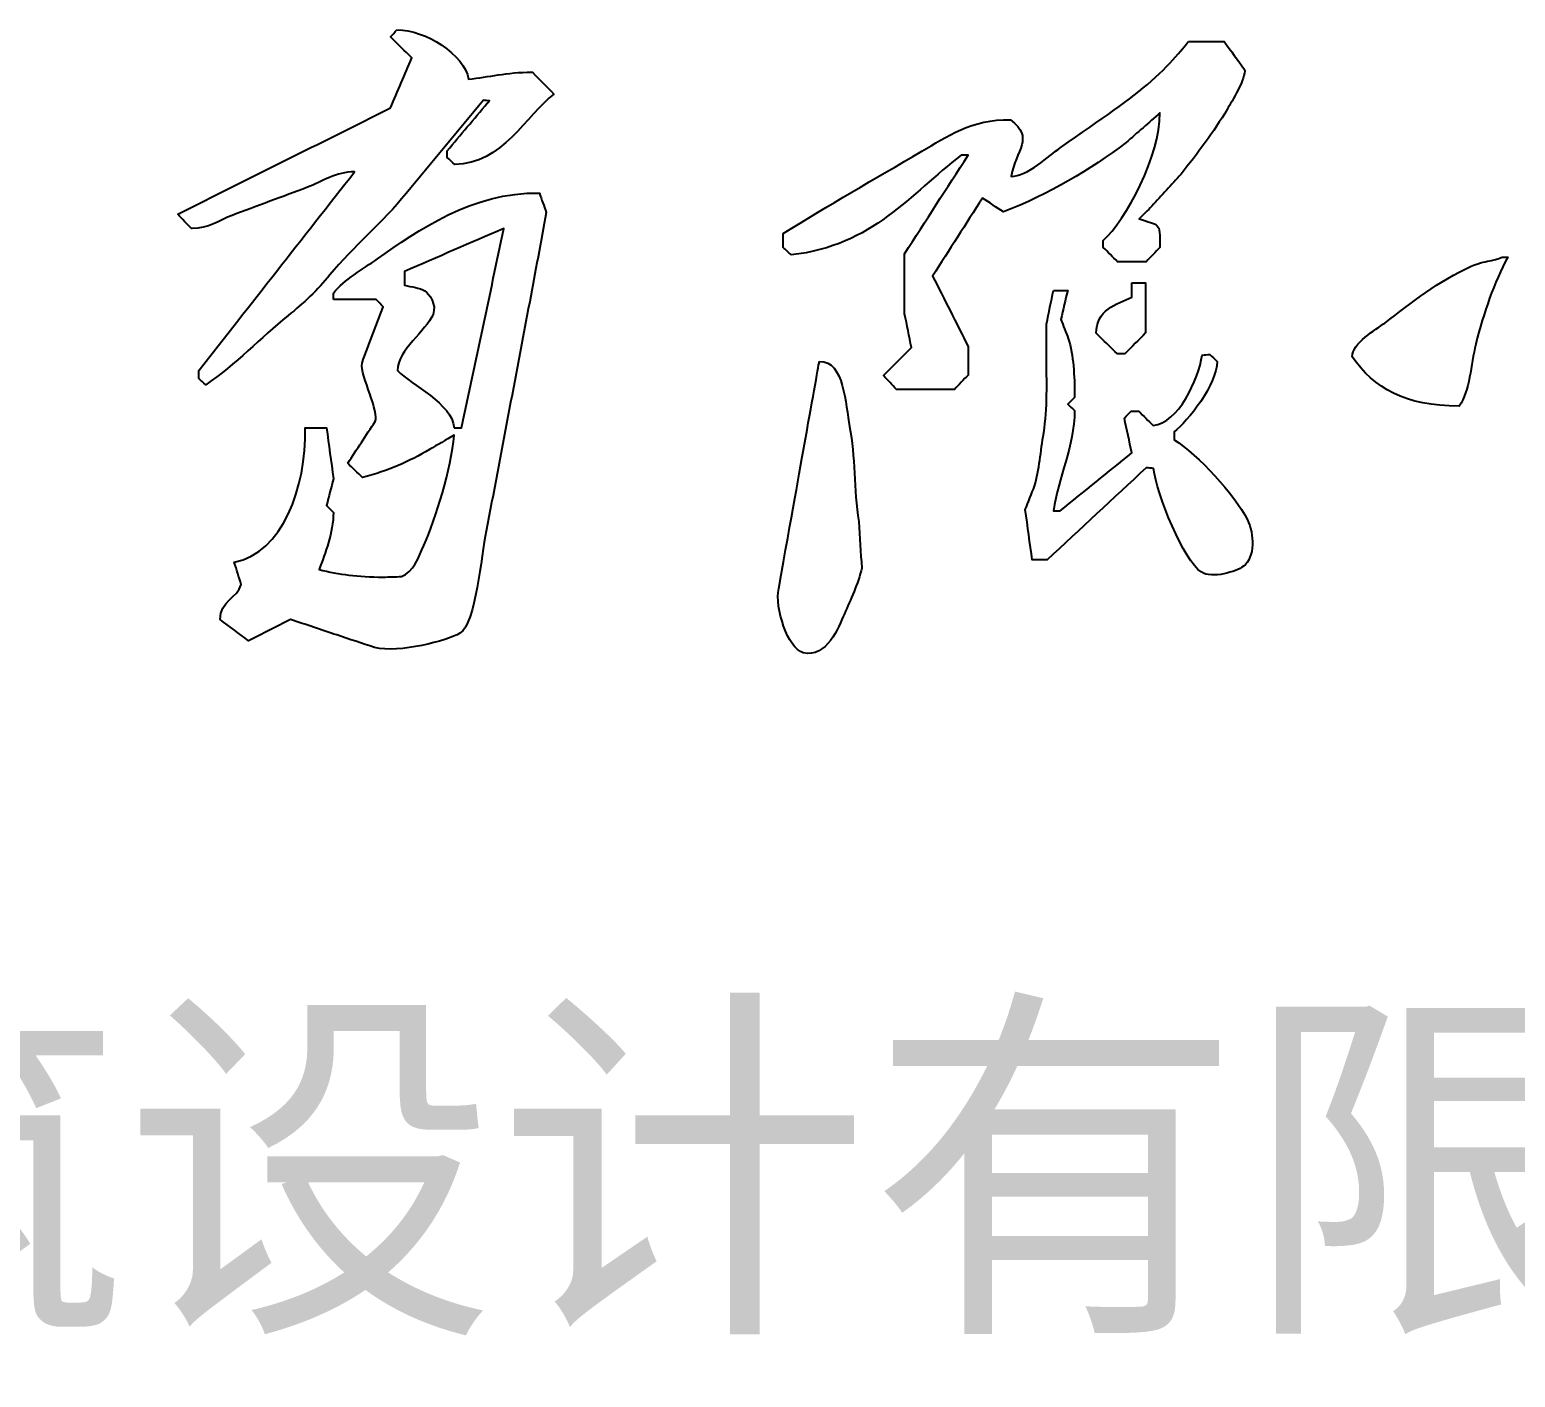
# Model space of a CAD drawing. Extents: x 14207793 to 14719554, y -1675802 to -1228715.
# Drawn here: x 14576652 to 14578012, y -1553730 to -1552496 of the extents above; entities that cross this region are included whole.
import ezdxf

# ---------------------------------------------------------------- set-up
doc = ezdxf.new("R2010")
doc.units = 0
doc.header["$LTSCALE"] = 500
doc.header["$MEASUREMENT"] = 0
doc.layers.add('LAYER7', color=251, linetype='CONTINUOUS')
doc.layers.add('PUB_TITLE', color=4, linetype='CONTINUOUS')
doc.styles.add('宋体', font='SimSun.ttf')

# ---------------------------------------------------------------- blocks, each defined once
blk = doc.blocks.new('ming3')
at = {"layer": 'PUB_TITLE'}
for points, knots in [([(5034907.4, -765424.4), (5034905.5, -765426.5), (5034903.6, -765428.6), (5034901.7, -765430.7), (5034908.1, -765437.1), (5034914.6, -765443.6), (5034921.1, -765450.1), (5034914.6, -765465.3), (5034908.1, -765480.5), (5034901.7, -765495.7), (5034836.7, -765528.1), (5034771.7, -765560.6), (5034706.8, -765593.1), (5034710.9, -765597.5), (5034715.1, -765601.9), (5034719.3, -765606.2), (5034719.5, -765606.2), (5034719.7, -765606.2), (5034719.9, -765606.2), (5034734.1, -765606.6), (5034745.7, -765598.5), (5034756.5, -765594.2), (5034779.6, -765585.6), (5034802.7, -765577), (5034825.7, -765568.5), (5034838.7, -765563.3), (5034851.9, -765554.3), (5034868.7, -765554.3), (5034821.2, -765614.9), (5034773.6, -765675.6), (5034726.1, -765736.2), (5034726.1, -765738.6), (5034726.1, -765741.1), (5034726.1, -765743.5), (5034728.2, -765745.4), (5034730.3, -765747.4), (5034732.4, -765749.3), (5034760, -765730.5), (5034782.4, -765706.4), (5034807.9, -765685.9), (5034821.3, -765675), (5034835.3, -765662.1), (5034846.1, -765648.7), (5034866.9, -765623), (5034894.8, -765600.5), (5034915.8, -765574.3), (5034939.4, -765545.8), (5034963, -765517.3), (5034986.6, -765488.8), (5034988.5, -765489), (5034990.4, -765489.2), (5034992.3, -765489.4), (5034991.6, -765490.1), (5034990.9, -765490.8), (5034990.2, -765491.5), (5034978, -765506), (5034965.8, -765520.5), (5034953.6, -765535), (5034953.6, -765537), (5034953.6, -765539.1), (5034953.6, -765541.2), (5034955.8, -765543.3), (5034958.1, -765545.4), (5034960.4, -765547.5), (5035002.9, -765547.8), (5035026.7, -765502.2), (5035051, -765483.1), (5035044.6, -765476.4), (5035038.1, -765469.8), (5035031.6, -765463.2), (5035031.5, -765463.2), (5035031.3, -765463.2), (5035031.1, -765463.2), (5035007.5, -765462.9), (5034991.8, -765467.8), (5034973, -765469.4), (5034969.4, -765447.1), (5034933.6, -765424.2), (5034907.4, -765424.4)], [0, 0, 0, 0, 1, 1, 1, 2, 2, 2, 3, 3, 3, 4, 4, 4, 5, 5, 5, 6, 6, 6, 7, 7, 7, 8, 8, 8, 9, 9, 9, 10, 10, 10, 11, 11, 11, 12, 12, 12, 13, 13, 13, 14, 14, 14, 15, 15, 15, 16, 16, 16, 17, 17, 17, 18, 18, 18, 19, 19, 19, 20, 20, 20, 21, 21, 21, 22, 22, 22, 23, 23, 23, 24, 24, 24, 25, 25, 25, 26, 26, 26, 26]), ([(5035632.2, -765434.9), (5035632.2, -765434.9), (5035632.2, -765434.9), (5035604, -765472), (5035553.6, -765505), (5035514.8, -765532.3), (5035504.6, -765539.5), (5035484.5, -765558.6), (5035469.7, -765558.5), (5035474.2, -765534.1), (5035491.5, -765523.4), (5035469.2, -765506.7), (5035433.8, -765505.7), (5035410.5, -765522.3), (5035388, -765535.5), (5035344.9, -765560.8), (5035302.6, -765584.8), (5035261.2, -765610.9), (5035261.2, -765615.1), (5035261.2, -765619.3), (5035261.2, -765623.5), (5035263.6, -765625.8), (5035266.1, -765628.1), (5035268.5, -765630.3), (5035343.1, -765622.1), (5035377.3, -765574.7), (5035424.1, -765539.1), (5035426.2, -765539.1), (5035428.3, -765539.1), (5035430.4, -765539.1), (5035411, -765569.2), (5035391.6, -765599.2), (5035372.3, -765629.3), (5035372.3, -765635.2), (5035372.3, -765641.2), (5035372.3, -765647.1), (5035372.3, -765659.5), (5035372.3, -765671.9), (5035372.3, -765684.3), (5035374.4, -765694.6), (5035376.4, -765704.9), (5035378.5, -765715.2), (5035370, -765723.8), (5035361.4, -765732.3), (5035352.9, -765740.9), (5035356.9, -765745.1), (5035360.9, -765749.3), (5035364.9, -765753.5), (5035365.1, -765753.5), (5035365.3, -765753.5), (5035365.4, -765753.5), (5035382.9, -765753.5), (5035400.4, -765753.5), (5035417.8, -765753.5), (5035422, -765749.1), (5035426.2, -765744.7), (5035430.4, -765740.4), (5035430.4, -765731.6), (5035430.4, -765722.9), (5035430.4, -765714.2), (5035419.6, -765692.7), (5035408.8, -765671.2), (5035397.9, -765649.7), (5035413.1, -765626), (5035428.3, -765602.2), (5035443.5, -765578.4), (5035450, -765582.6), (5035456.4, -765586.8), (5035462.9, -765591), (5035504, -765575.2), (5035542.2, -765552.4), (5035575, -765527.6), (5035585.4, -765518.5), (5035595.7, -765509.4), (5035606, -765500.4), (5035606.7, -765539.1), (5035574.7, -765599), (5035554.1, -765617.2), (5035554.1, -765619.3), (5035554.1, -765621.4), (5035554.1, -765623.5), (5035558.5, -765627.9), (5035562.8, -765632.2), (5035567.2, -765636.6), (5035575.9, -765636.6), (5035584.7, -765636.6), (5035593.4, -765636.6), (5035597.6, -765632.2), (5035601.8, -765627.9), (5035606, -765623.5), (5035606.6, -765598.6), (5035604.6, -765603.7), (5035587.1, -765597.3), (5035590.9, -765593.5), (5035594.8, -765589.6), (5035598.6, -765585.8), (5035607.5, -765576), (5035616.4, -765566.2), (5035625.4, -765556.4), (5035640.6, -765537.2), (5035654.9, -765518.6), (5035667.8, -765496.7), (5035671.5, -765490.5), (5035685.2, -765468.1), (5035683.5, -765460.5), (5035677.2, -765452), (5035670.9, -765443.4), (5035664.7, -765434.9), (5035653.8, -765434.9), (5035643, -765434.9), (5035632.2, -765434.9)], [0, 0, 0, 0, 0, 0.5, 1, 1, 1, 2, 2, 2, 3, 3, 3, 4, 4, 4, 5, 5, 5, 6, 6, 6, 7, 7, 7, 8, 8, 8, 9, 9, 9, 10, 10, 10, 11, 11, 11, 12, 12, 12, 13, 13, 13, 14, 14, 14, 15, 15, 15, 16, 16, 16, 17, 17, 17, 18, 18, 18, 19, 19, 19, 20, 20, 20, 21, 21, 21, 22, 22, 22, 23, 23, 23, 24, 24, 24, 25, 25, 25, 26, 26, 26, 27, 27, 27, 28, 28, 28, 29, 29, 29, 30, 30, 30, 31, 31, 31, 32, 32, 32, 33, 33, 33, 34, 34, 34, 35, 35, 35, 36, 36, 36, 36]), ([(5034849.3, -765671.2), (5034862.4, -765671.2), (5034875.5, -765671.2), (5034888.6, -765671.2), (5034890.7, -765673.5), (5034892.8, -765675.7), (5034894.9, -765678), (5034888.4, -765695.1), (5034881.9, -765712.2), (5034875.5, -765729.4), (5034873.8, -765740.8), (5034892.1, -765775.3), (5034887.5, -765782.8), (5034879.2, -765795.6), (5034870.8, -765808.3), (5034862.4, -765821.1), (5034866.9, -765825.4), (5034871.5, -765829.8), (5034876, -765834.2), (5034900, -765827.9), (5034918.4, -765819.6), (5034937.3, -765808.5), (5034944.8, -765804.1), (5034952.3, -765799.8), (5034959.8, -765795.4), (5034957.3, -765826.8), (5034943.1, -765871.2), (5034932.1, -765896.5), (5034927.7, -765906.7), (5034922.4, -765921.2), (5034911.6, -765924.8), (5034906.1, -765925), (5034900.5, -765925.2), (5034894.9, -765925.3), (5034871.1, -765925.3), (5034854.7, -765922.7), (5034836.2, -765918.5), (5034841.9, -765902.9), (5034849.2, -765885.2), (5034849.3, -765866.1), (5034847.2, -765864), (5034845.1, -765861.9), (5034843, -765859.8), (5034845.1, -765851.6), (5034847.2, -765843.4), (5034849.3, -765835.2), (5034847.2, -765819.7), (5034845.1, -765804.1), (5034843, -765788.6), (5034836.5, -765788.6), (5034830.1, -765788.6), (5034823.6, -765788.6), (5034824.5, -765844.2), (5034802.5, -765902.9), (5034758.6, -765911.7), (5034760.7, -765918.5), (5034762.8, -765925.3), (5034764.9, -765932.2), (5034761.5, -765944.2), (5034745.6, -765947.4), (5034745.5, -765964.1), (5034754.3, -765970.6), (5034763, -765977), (5034771.7, -765983.5), (5034784.5, -765977), (5034797.2, -765970.6), (5034810, -765964.1), (5034824.1, -765968.8), (5034838.3, -765973.6), (5034852.4, -765978.3), (5034864, -765982.1), (5034875.5, -765986), (5034887, -765989.8), (5034909.7, -765995.1), (5034953.5, -765983.7), (5034965.1, -765976.7), (5034980.1, -765967.6), (5034984.3, -765905.6), (5034989.2, -765883.4), (5035002.5, -765813.4), (5035015.7, -765743.3), (5035029, -765673.3), (5035034.1, -765646), (5035039.2, -765618.8), (5035044.2, -765591.5), (5035042.1, -765585.6), (5035040, -765579.7), (5035037.9, -765573.7), (5034976.6, -765572.8), (5034926, -765608.1), (5034889.6, -765634), (5034876.5, -765643.3), (5034859.1, -765652.9), (5034849.3, -765665.4), (5034849.3, -765667.4), (5034849.3, -765669.3), (5034849.3, -765671.2)], [0, 0, 0, 0, 1, 1, 1, 2, 2, 2, 3, 3, 3, 4, 4, 4, 5, 5, 5, 6, 6, 6, 7, 7, 7, 8, 8, 8, 9, 9, 9, 10, 10, 10, 11, 11, 11, 12, 12, 12, 13, 13, 13, 14, 14, 14, 15, 15, 15, 16, 16, 16, 17, 17, 17, 18, 18, 18, 19, 19, 19, 20, 20, 20, 21, 21, 21, 22, 22, 22, 23, 23, 23, 24, 24, 24, 25, 25, 25, 26, 26, 26, 27, 27, 27, 28, 28, 28, 29, 29, 29, 30, 30, 30, 31, 31, 31, 32, 32, 32, 32]), ([(5034959.8, -765788.6), (5034958, -765766.3), (5034921.1, -765749.9), (5034908, -765736.2), (5034908, -765717.1), (5034934.4, -765700.2), (5034940.5, -765684.8), (5034944.1, -765675.8), (5034937, -765665.9), (5034933.1, -765663.3), (5034928, -765660), (5034921.1, -765659.9), (5034914.3, -765658.1), (5034914.3, -765653.9), (5034914.3, -765649.7), (5034914.3, -765645.5), (5034944.7, -765632.4), (5034975.1, -765619.3), (5035005.4, -765606.2), (5034992.5, -765667), (5034979.6, -765727.8), (5034966.7, -765788.6), (5034964.4, -765788.6), (5034962.1, -765788.6), (5034959.8, -765788.6)], [0, 0, 0, 0, 1, 1, 1, 2, 2, 2, 3, 3, 3, 4, 4, 4, 5, 5, 5, 6, 6, 6, 7, 7, 7, 8, 8, 8, 8]), ([(5035919.3, -765632.4), (5035919.3, -765632.4), (5035919.3, -765632.4), (5035909.6, -765636.3), (5035899.9, -765636.9), (5035891, -765640.8), (5035861.2, -765653.9), (5035836.5, -765674.2), (5035811.9, -765692.7), (5035803.9, -765698.7), (5035781.9, -765711.2), (5035782, -765723.6), (5035802, -765752.5), (5035830.6, -765768.8), (5035880, -765768.7), (5035890, -765755.1), (5035890.4, -765730.9), (5035895.2, -765712.1), (5035902.7, -765682.6), (5035911.8, -765655.9), (5035924.6, -765632.4), (5035922.8, -765632.4), (5035921.1, -765632.4), (5035919.3, -765632.4)], [0, 0, 0, 0, 0, 0.5, 1, 1, 1, 2, 2, 2, 3, 3, 3, 4, 4, 4, 5, 5, 5, 6, 6, 6, 7, 7, 7, 7]), ([(5035508.5, -765662.8), (5035506.4, -765673.1), (5035504.3, -765683.4), (5035502.2, -765693.7), (5035502.2, -765703.2), (5035502.2, -765712.6), (5035502.2, -765722), (5035502.2, -765746.3), (5035503.3, -765771), (5035499.6, -765793.3), (5035496.8, -765810.1), (5035495.7, -765826.9), (5035491.2, -765842), (5035488.4, -765849.2), (5035485.6, -765856.4), (5035482.8, -765863.5), (5035484.9, -765878.9), (5035487, -765894.3), (5035489.1, -765909.6), (5035493.7, -765909.6), (5035498.2, -765909.6), (5035502.7, -765909.6), (5035532.9, -765881.5), (5035563.2, -765853.4), (5035593.4, -765825.3), (5035595.7, -765825.4), (5035597.9, -765825.6), (5035600.2, -765825.8), (5035602.6, -765849.3), (5035628.6, -765911.1), (5035643.7, -765920.6), (5035654.1, -765927.2), (5035675.9, -765920.3), (5035682.5, -765915.4), (5035693.2, -765907.4), (5035692.5, -765885.6), (5035686.1, -765872.9), (5035674.2, -765849.1), (5035640.8, -765813.6), (5035619.1, -765799.6), (5035619.1, -765797.1), (5035619.1, -765794.7), (5035619.1, -765792.2), (5035631.5, -765782.8), (5035658.4, -765749.1), (5035658.4, -765727.8), (5035656.1, -765725.7), (5035653.8, -765723.6), (5035651.6, -765721.5), (5035649.3, -765721.7), (5035647, -765721.9), (5035644.7, -765722), (5035641.2, -765744.5), (5035623, -765784.5), (5035599.7, -765786.5), (5035595.3, -765782.1), (5035590.9, -765777.7), (5035586.6, -765773.4), (5035584.3, -765773.4), (5035582, -765773.4), (5035579.8, -765773.4), (5035577.7, -765775.5), (5035575.6, -765777.6), (5035573.5, -765779.7), (5035575.7, -765790.3), (5035578, -765801), (5035580.3, -765811.6), (5035558.5, -765829.3), (5035536.6, -765846.9), (5035514.8, -765864.6), (5035512.7, -765864.6), (5035510.6, -765864.6), (5035508.5, -765864.6), (5035513, -765833.8), (5035527.7, -765805.9), (5035527.9, -765772.9), (5035525.8, -765770.9), (5035523.7, -765769), (5035521.6, -765767.1), (5035523.7, -765765), (5035525.8, -765762.9), (5035527.9, -765760.8), (5035527.9, -765760.6), (5035527.9, -765760.5), (5035527.9, -765760.3), (5035528, -765740.5), (5035526.8, -765722.4), (5035522.1, -765706.8), (5035519.9, -765701.1), (5035517.6, -765695.3), (5035515.3, -765689.5), (5035517.4, -765680.6), (5035519.5, -765671.7), (5035521.6, -765662.8), (5035517.2, -765662.8), (5035512.9, -765662.8), (5035508.5, -765662.8)], [0, 0, 0, 0, 1, 1, 1, 2, 2, 2, 3, 3, 3, 4, 4, 4, 5, 5, 5, 6, 6, 6, 7, 7, 7, 8, 8, 8, 9, 9, 9, 10, 10, 10, 11, 11, 11, 12, 12, 12, 13, 13, 13, 14, 14, 14, 15, 15, 15, 16, 16, 16, 17, 17, 17, 18, 18, 18, 19, 19, 19, 20, 20, 20, 21, 21, 21, 22, 22, 22, 23, 23, 23, 24, 24, 24, 25, 25, 25, 26, 26, 26, 27, 27, 27, 28, 28, 28, 29, 29, 29, 30, 30, 30, 31, 31, 31, 32, 32, 32, 32]), ([(5035580.3, -765656), (5035580.3, -765660.4), (5035580.3, -765664.7), (5035580.3, -765669.1), (5035566.2, -765675.2), (5035547.4, -765681.3), (5035547.8, -765702.1), (5035554.3, -765708.4), (5035560.7, -765714.7), (5035567.2, -765721), (5035569.5, -765721), (5035571.7, -765721), (5035574, -765721), (5035580.3, -765714.5), (5035586.6, -765708.1), (5035592.9, -765701.6), (5035592.9, -765686.4), (5035592.9, -765671.2), (5035592.9, -765656), (5035588.7, -765656), (5035584.5, -765656), (5035580.3, -765656)], [0, 0, 0, 0, 1, 1, 1, 2, 2, 2, 3, 3, 3, 4, 4, 4, 5, 5, 5, 6, 6, 6, 7, 7, 7, 7]), ([(5035294.2, -765727.8), (5035294.2, -765727.8), (5035294.2, -765727.8), (5035281.8, -765797.1), (5035269.4, -765866.5), (5035257, -765935.8), (5035253.2, -765953.1), (5035265.4, -765991), (5035279.5, -765994.5), (5035300.8, -765999.9), (5035311.9, -765971.2), (5035317.2, -765958.9), (5035322.7, -765946.2), (5035329.8, -765931.3), (5035333, -765917), (5035332.1, -765902.8), (5035331.2, -765888.7), (5035330.3, -765874.5), (5035325.5, -765844.7), (5035327.3, -765814.9), (5035321.9, -765787.5), (5035318, -765767.3), (5035317.2, -765727.4), (5035294.2, -765727.8)], [0, 0, 0, 0, 0, 0.5, 1, 1, 1, 2, 2, 2, 3, 3, 3, 4, 4, 4, 5, 5, 5, 6, 6, 6, 7, 7, 7, 7])]:
    blk.add_open_spline(points, degree=3, knots=knots, dxfattribs=at)

msp = doc.modelspace()

# ---------------------------------------------------------------- block references
at = {"layer": 'LAYER7'}
msp.add_blockref('ming3', (9542080.24, -787071.7, 1295.35), dxfattribs=at)

# ---------------------------------------------------------------- texts
at = {"layer": 'PUB_TITLE', "style": '宋体'}
msp.add_text('(原安徽安博建筑设计有限公司）', height=250, dxfattribs=at).set_placement((14574181.19, -1553662.85, 1295.35))

doc.saveas('drawing.dxf')
